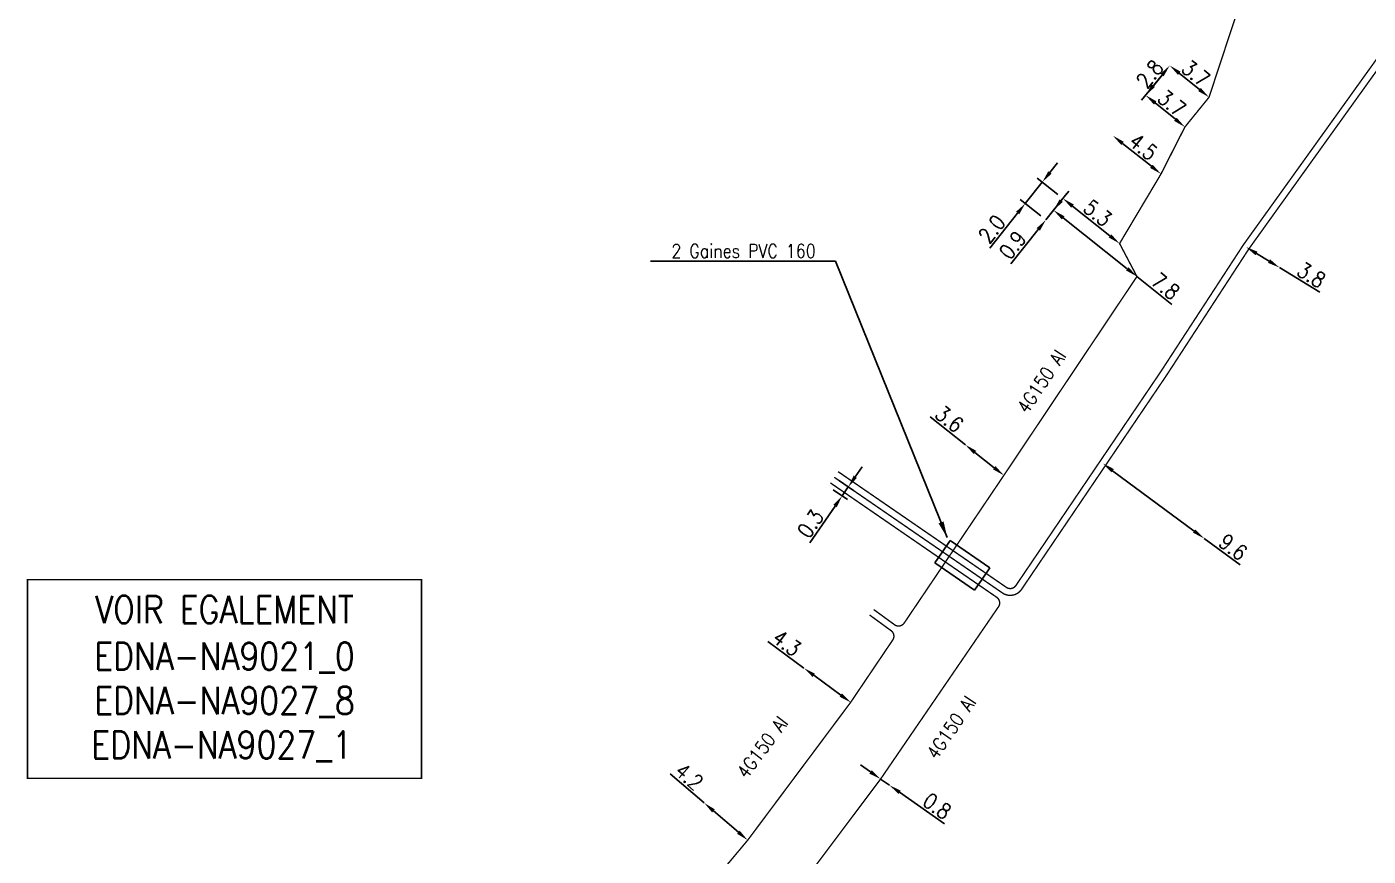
# Model space of a CAD drawing. Header units: millimetres. Extents: x 185001 to 186000, y 126997 to 128000.
# Drawn here: x 185525.5 to 185623.7, y 127612.5 to 127673.3 of the extents above; entities that cross this region are included whole.
import ezdxf
from ezdxf.enums import TextEntityAlignment as Align

# ---------------------------------------------------------------- set-up
doc = ezdxf.new("R2010")
doc.units = ezdxf.units.MM
doc.header["$PDMODE"] = 34
doc.linetypes.add('B_ST_Al', pattern=[2000, 1000, 1000])
doc.layers.get('Defpoints').update_dxf_attribs({"linetype": 'CONTINUOUS'})
for name, color, linetype in [('B_110', 1, 'CONTINUOUS'), ('B_400', 7, 'CONTINUOUS'), ('B_930', 7, 'CONTINUOUS')]:
    doc.layers.add(name, color=color, linetype=linetype)
doc.styles.get("Standard").update_dxf_attribs({"font": 'romans.shx', "width": 0.85})
doc.dimstyles.get("Standard").update_dxf_attribs({"dimtxt": 1.5, "dimasz": 1.2, "dimexe": 0.625, "dimexo": 0.625, "dimgap": 0.25, "dimtad": 1, "dimdec": 1, "dimzin": 0, "dimdsep": 46, "dimtxsty": 'Standard', "dimcen": -0.5, "dimadec": 0, "dimazin": 0, "dimtfac": 1, "dimtdec": 1, "dimtmove": 0, "dimatfit": 3, "dimfxl": 0, "dimtolj": 1, "dimtzin": 0, "dimarcsym": 0})

# ---------------------------------------------------------------- blocks, each defined once
blk = doc.blocks.new('*D306')
at = {"layer": 'B_110', "color": 0, "linetype": 'Continuous', "lineweight": -2, "transparency": 16777216}
for p, q in [((185575.065, 127616.415), (185572.577, 127618.55)), ((185577.569, 127614.266), (185575.748, 127615.829))]:
    blk.add_line(p, q, dxfattribs=at)
at = {"layer": 'B_110', "color": 0, "linetype": 'Continuous', "transparency": 16777216}
for points in [[(185575.845, 127615.943), (185575.65, 127615.715), (185575.065, 127616.415)], [(185577.667, 127614.38), (185577.471, 127614.152), (185578.252, 127613.68)]]:
    blk.add_solid(points, dxfattribs=at)
at = {"layer": 'Defpoints', "color": 0, "linetype": 'Continuous', "transparency": 16777216}
for p in [(185575.065, 127616.415), (185575.065, 127616.415), (185578.252, 127613.68)]:
    blk.add_point(p, dxfattribs=at)
at = {"layer": 'B_110', "color": 0, "linetype": 'Continuous', "transparency": 16777216, "insert": (185573.968, 127618.345), "char_height": 1.125, "attachment_point": 5, "rotation": 319.36564}
blk.add_mtext('\\A1;4.2', dxfattribs=at)
blk = doc.blocks.new('*D311')
at = {"layer": 'B_110', "color": 0, "linetype": 'Continuous', "lineweight": -2, "transparency": 16777216}
for p, q in [((185587.246, 127618.68), (185586.509, 127619.196)), ((185587.983, 127618.163), (185588.638, 127617.704)), ((185587.714, 127617.779), (185587.714, 127617.779)), ((185588.369, 127617.32), (185588.369, 127617.32)), ((185589.375, 127617.188), (185592.661, 127614.885))]:
    blk.add_line(p, q, dxfattribs=at)
at = {"layer": 'B_110', "color": 0, "linetype": 'Continuous', "transparency": 16777216}
for points in [[(185587.332, 127618.803), (185587.16, 127618.557), (185587.983, 127618.163)], [(185589.461, 127617.31), (185589.289, 127617.065), (185588.638, 127617.704)]]:
    blk.add_solid(points, dxfattribs=at)
at = {"layer": 'Defpoints', "color": 0, "linetype": 'Continuous', "transparency": 16777216}
for p in [(185587.983, 127618.163), (185588.638, 127617.704), (185588.638, 127617.704)]:
    blk.add_point(p, dxfattribs=at)
at = {"layer": 'B_110', "color": 0, "linetype": 'Continuous', "transparency": 16777216, "insert": (185592.118, 127616.181), "char_height": 1.125, "attachment_point": 5, "rotation": 324.97705}
blk.add_mtext('\\A1;0.8', dxfattribs=at)
blk = doc.blocks.new('*D312')
at = {"layer": 'B_110', "color": 0, "linetype": 'Continuous', "lineweight": -2, "transparency": 16777216}
for p, q in [((185582.364, 127626.297), (185579.719, 127628.235)), ((185585.066, 127624.317), (185583.09, 127625.765))]:
    blk.add_line(p, q, dxfattribs=at)
at = {"layer": 'B_110', "color": 0, "linetype": 'Continuous', "transparency": 16777216}
for points in [[(185583.178, 127625.886), (185583.001, 127625.644), (185582.364, 127626.297)], [(185585.154, 127624.438), (185584.977, 127624.196), (185585.792, 127623.785)]]:
    blk.add_solid(points, dxfattribs=at)
at = {"layer": 'Defpoints', "color": 0, "linetype": 'Continuous', "transparency": 16777216}
for p in [(185582.364, 127626.297), (185582.364, 127626.297), (185585.792, 127623.785)]:
    blk.add_point(p, dxfattribs=at)
at = {"layer": 'B_110', "color": 0, "linetype": 'Continuous', "transparency": 16777216, "insert": (185581.122, 127628.137), "char_height": 1.125, "attachment_point": 5, "rotation": 323.76193}
blk.add_mtext('\\A1;4.3', dxfattribs=at)
blk = doc.blocks.new('*D313')
at = {"layer": 'B_110', "color": 0, "linetype": 'Continuous', "lineweight": -2, "transparency": 16777216}
for p, q in [((185586.128, 127640.307), (185586.638, 127641.048)), ((185584.975, 127640.008), (185586.004, 127639.3)), ((185584.521, 127639.349), (185585.55, 127638.641)), ((185585.617, 127639.565), (185585.164, 127638.906)), ((185584.653, 127638.165), (185582.794, 127635.465))]:
    blk.add_line(p, q, dxfattribs=at)
at = {"layer": 'B_110', "color": 0, "linetype": 'Continuous', "transparency": 16777216}
for points in [[(185586.004, 127640.392), (185586.251, 127640.222), (185585.617, 127639.565)], [(185584.53, 127638.25), (185584.777, 127638.08), (185585.164, 127638.906)]]:
    blk.add_solid(points, dxfattribs=at)
at = {"layer": 'Defpoints', "color": 0, "linetype": 'Continuous', "transparency": 16777216}
for p in [(185584.589, 127640.273), (185584.135, 127639.615), (185585.164, 127638.906)]:
    blk.add_point(p, dxfattribs=at)
at = {"layer": 'B_110', "color": 0, "linetype": 'Continuous', "transparency": 16777216, "insert": (185582.851, 127636.87), "char_height": 1.125, "attachment_point": 5, "rotation": 55.45414}
blk.add_mtext('\\A1;0.3', dxfattribs=at)
blk = doc.blocks.new('*D314')
at = {"layer": 'B_110', "color": 0, "linetype": 'Continuous', "lineweight": -2, "transparency": 16777216}
for p, q in [((185594.187, 127642.652), (185591.619, 127644.689)), ((185596.302, 127640.973), (185594.892, 127642.092))]:
    blk.add_line(p, q, dxfattribs=at)
at = {"layer": 'B_110', "color": 0, "linetype": 'Continuous', "transparency": 16777216}
for points in [[(185594.985, 127642.21), (185594.799, 127641.975), (185594.187, 127642.652)], [(185596.395, 127641.091), (185596.209, 127640.856), (185597.007, 127640.414)]]:
    blk.add_solid(points, dxfattribs=at)
at = {"layer": 'Defpoints', "color": 0, "linetype": 'Continuous', "transparency": 16777216}
for p in [(185594.187, 127642.652), (185594.187, 127642.652), (185597.007, 127640.414)]:
    blk.add_point(p, dxfattribs=at)
at = {"layer": 'B_110', "color": 0, "linetype": 'Continuous', "transparency": 16777216, "insert": (185593.016, 127644.538), "char_height": 1.125, "attachment_point": 5, "rotation": 321.5684}
blk.add_mtext('\\A1;3.6', dxfattribs=at)
blk = doc.blocks.new('*D315')
at = {"layer": 'B_110', "color": 0, "linetype": 'Continuous', "lineweight": -2, "transparency": 16777216}
for p, q in [((185601.206, 127660.544), (185601.766, 127661.248)), ((185600.645, 127659.84), (185600.085, 127659.136)), ((185599.524, 127658.431), (185597.511, 127655.902))]:
    blk.add_line(p, q, dxfattribs=at)
at = {"layer": 'B_110', "color": 0, "linetype": 'Continuous', "transparency": 16777216}
for points in [[(185601.088, 127660.637), (185601.323, 127660.451), (185600.645, 127659.84)], [(185599.407, 127658.525), (185599.642, 127658.338), (185600.085, 127659.136)]]:
    blk.add_solid(points, dxfattribs=at)
at = {"layer": 'Defpoints', "color": 0, "linetype": 'Continuous', "transparency": 16777216}
for p in [(185600.645, 127659.84), (185600.085, 127659.136), (185600.085, 127659.136)]:
    blk.add_point(p, dxfattribs=at)
at = {"layer": 'B_110', "color": 0, "linetype": 'Continuous', "transparency": 16777216, "insert": (185597.651, 127657.281), "char_height": 1.125, "attachment_point": 5, "rotation": 51.48618}
blk.add_mtext('\\A1;0.9', dxfattribs=at)
blk = doc.blocks.new('*D316')
at = {"layer": 'B_110', "color": 0, "linetype": 'Continuous', "lineweight": -2, "transparency": 16777216}
for p, q in [((185600.377, 127659.502), (185600.937, 127660.207)), ((185601.349, 127659.279), (185606.044, 127655.543)), ((185606.748, 127654.983), (185609.314, 127652.941))]:
    blk.add_line(p, q, dxfattribs=at)
at = {"layer": 'B_110', "color": 0, "linetype": 'Continuous', "transparency": 16777216}
for points in [[(185601.443, 127659.397), (185601.256, 127659.162), (185600.645, 127659.84)], [(185606.137, 127655.661), (185605.951, 127655.426), (185606.748, 127654.983)]]:
    blk.add_solid(points, dxfattribs=at)
at = {"layer": 'Defpoints', "color": 0, "linetype": 'Continuous', "transparency": 16777216}
for p in [(185600.645, 127659.84), (185600.085, 127659.136), (185606.748, 127654.983)]:
    blk.add_point(p, dxfattribs=at)
at = {"layer": 'B_110', "color": 0, "linetype": 'Continuous', "transparency": 16777216, "insert": (185608.85, 127654.269), "char_height": 1.125, "attachment_point": 5, "rotation": 321.48618}
blk.add_mtext('\\A1;7.8', dxfattribs=at)
blk = doc.blocks.new('*D317')
at = {"layer": 'B_110', "color": 0, "linetype": 'Continuous', "lineweight": -2, "transparency": 16777216}
for p, q in [((185600.38, 127662.607), (185600.941, 127663.311)), ((185599.82, 127661.902), (185598.574, 127660.338)), ((185600.963, 127660.992), (185599.453, 127662.194)), ((185599.718, 127659.427), (185598.208, 127660.629)), ((185598.014, 127659.633), (185595.972, 127657.068))]:
    blk.add_line(p, q, dxfattribs=at)
at = {"layer": 'B_110', "color": 0, "linetype": 'Continuous', "transparency": 16777216}
for points in [[(185600.263, 127662.7), (185600.498, 127662.513), (185599.82, 127661.902)], [(185597.897, 127659.727), (185598.131, 127659.54), (185598.574, 127660.338)]]:
    blk.add_solid(points, dxfattribs=at)
at = {"layer": 'Defpoints', "color": 0, "linetype": 'Continuous', "transparency": 16777216}
for p in [(185601.33, 127660.701), (185598.574, 127660.338), (185600.085, 127659.136)]:
    blk.add_point(p, dxfattribs=at)
at = {"layer": 'B_110', "color": 0, "linetype": 'Continuous', "transparency": 16777216, "insert": (185596.126, 127658.466), "char_height": 1.125, "attachment_point": 5, "rotation": 51.48618}
blk.add_mtext('\\A1;2.0', dxfattribs=at)
blk = doc.blocks.new('*D318')
at = {"layer": 'B_110', "color": 0, "linetype": 'Continuous', "lineweight": -2, "transparency": 16777216}
for p, q in [((185600.377, 127659.502), (185601.622, 127661.067)), ((185604.773, 127657.961), (185602.034, 127660.14))]:
    blk.add_line(p, q, dxfattribs=at)
at = {"layer": 'B_110', "color": 0, "linetype": 'Continuous', "transparency": 16777216}
for points in [[(185602.128, 127660.257), (185601.941, 127660.023), (185601.33, 127660.701)], [(185604.866, 127658.078), (185604.68, 127657.843), (185605.477, 127657.4)]]:
    blk.add_solid(points, dxfattribs=at)
at = {"layer": 'Defpoints', "color": 0, "linetype": 'Continuous', "transparency": 16777216}
for p in [(185601.33, 127660.701), (185600.085, 127659.136), (185605.477, 127657.4)]:
    blk.add_point(p, dxfattribs=at)
at = {"layer": 'B_110', "color": 0, "linetype": 'Continuous', "transparency": 16777216, "insert": (185603.871, 127659.637), "char_height": 1.125, "attachment_point": 5, "rotation": 321.48618}
blk.add_mtext('\\A1;5.3', dxfattribs=at)
blk = doc.blocks.new('*D319')
at = {"layer": 'B_110', "color": 0, "linetype": 'Continuous', "lineweight": -2, "transparency": 16777216}
blk.add_line((185607.806, 127663.057), (185605.694, 127664.738), dxfattribs=at)
at = {"layer": 'B_110', "color": 0, "linetype": 'Continuous', "transparency": 16777216}
for points in [[(185605.787, 127664.856), (185605.6, 127664.621), (185604.989, 127665.299)], [(185607.9, 127663.174), (185607.713, 127662.939), (185608.51, 127662.496)]]:
    blk.add_solid(points, dxfattribs=at)
at = {"layer": 'Defpoints', "color": 0, "linetype": 'Continuous', "transparency": 16777216}
for p in [(185604.989, 127665.299), (185604.989, 127665.299), (185608.51, 127662.496)]:
    blk.add_point(p, dxfattribs=at)
at = {"layer": 'B_110', "color": 0, "linetype": 'Continuous', "transparency": 16777216, "insert": (185607.217, 127664.484), "char_height": 1.125, "attachment_point": 5, "rotation": 321.48618}
blk.add_mtext('\\A1;4.5', dxfattribs=at)
blk = doc.blocks.new('*D320')
at = {"layer": 'B_110', "color": 0, "linetype": 'Continuous', "lineweight": -2, "transparency": 16777216}
for p, q in [((185607.953, 127668.964), (185608.583, 127669.741)), ((185609.511, 127670.148), (185609.514, 127670.145)), ((185607.748, 127667.972), (185607.751, 127667.97))]:
    blk.add_line(p, q, dxfattribs=at)
at = {"layer": 'B_110', "color": 0, "linetype": 'Continuous', "transparency": 16777216}
for points in [[(185608.466, 127669.835), (185608.699, 127669.647), (185609.149, 127670.44)], [(185607.837, 127669.058), (185608.07, 127668.87), (185607.387, 127668.265)]]:
    blk.add_solid(points, dxfattribs=at)
at = {"layer": 'Defpoints', "color": 0, "linetype": 'Continuous', "transparency": 16777216}
for p in [(185609.146, 127670.443), (185609.149, 127670.44), (185607.384, 127668.267)]:
    blk.add_point(p, dxfattribs=at)
at = {"layer": 'B_110', "color": 0, "linetype": 'Continuous', "transparency": 16777216, "insert": (185607.685, 127669.825), "char_height": 1.125, "attachment_point": 5, "rotation": 50.9854}
blk.add_mtext('\\A1;2.8', dxfattribs=at)
blk = doc.blocks.new('*D321')
at = {"layer": 'B_110', "color": 0, "linetype": 'Continuous', "lineweight": -2, "transparency": 16777216}
blk.add_line((185611.325, 127668.684), (185609.847, 127669.878), dxfattribs=at)
at = {"layer": 'B_110', "color": 0, "linetype": 'Continuous', "transparency": 16777216}
for points in [[(185609.941, 127669.994), (185609.753, 127669.761), (185609.147, 127670.443)], [(185611.42, 127668.801), (185611.231, 127668.567), (185612.026, 127668.119)]]:
    blk.add_solid(points, dxfattribs=at)
at = {"layer": 'Defpoints', "color": 0, "linetype": 'Continuous', "transparency": 16777216}
for p in [(185609.147, 127670.443), (185609.147, 127670.443), (185612.026, 127668.119)]:
    blk.add_point(p, dxfattribs=at)
at = {"layer": 'B_110', "color": 0, "linetype": 'Continuous', "transparency": 16777216, "insert": (185611.057, 127669.864), "char_height": 1.125, "attachment_point": 5, "rotation": 321.08754}
blk.add_mtext('\\A1;3.7', dxfattribs=at)
blk = doc.blocks.new('*D322')
at = {"layer": 'B_110', "color": 0, "linetype": 'Continuous', "lineweight": -2, "transparency": 16777216}
for p, q in [((185608.855, 127670.077), (185607.092, 127667.9)), ((185609.559, 127666.504), (185608.086, 127667.698)), ((185609.964, 127665.574), (185609.964, 127665.574))]:
    blk.add_line(p, q, dxfattribs=at)
at = {"layer": 'B_110', "color": 0, "linetype": 'Continuous', "transparency": 16777216}
for points in [[(185608.181, 127667.815), (185607.992, 127667.581), (185607.387, 127668.265)], [(185609.654, 127666.621), (185609.465, 127666.388), (185610.259, 127665.938)]]:
    blk.add_solid(points, dxfattribs=at)
at = {"layer": 'Defpoints', "color": 0, "linetype": 'Continuous', "transparency": 16777216}
for p in [(185609.15, 127670.441), (185607.387, 127668.265), (185610.259, 127665.938)]:
    blk.add_point(p, dxfattribs=at)
at = {"layer": 'B_110', "color": 0, "linetype": 'Continuous', "transparency": 16777216, "insert": (185609.297, 127667.683), "char_height": 1.125, "attachment_point": 5, "rotation": 320.9854}
blk.add_mtext('\\A1;3.7', dxfattribs=at)
blk = doc.blocks.new('*D325')
at = {"layer": 'B_110', "color": 0, "linetype": 'Continuous', "lineweight": -2, "transparency": 16777216}
for p, q in [((185615.501, 127656.673), (185616.418, 127656.111)), ((185617.185, 127655.64), (185620.135, 127653.831))]:
    blk.add_line(p, q, dxfattribs=at)
at = {"layer": 'B_110', "color": 0, "linetype": 'Continuous', "transparency": 16777216}
for points in [[(185615.579, 127656.801), (185615.422, 127656.546), (185614.733, 127657.144)], [(185616.496, 127656.239), (185616.339, 127655.983), (185617.185, 127655.64)]]:
    blk.add_solid(points, dxfattribs=at)
at = {"layer": 'Defpoints', "color": 0, "linetype": 'Continuous', "transparency": 16777216}
for p in [(185614.733, 127657.144), (185617.185, 127655.64), (185617.185, 127655.64)]:
    blk.add_point(p, dxfattribs=at)
at = {"layer": 'B_110', "color": 0, "linetype": 'Continuous', "transparency": 16777216, "insert": (185619.514, 127655.092), "char_height": 1.125, "attachment_point": 5, "rotation": 328.47645}
blk.add_mtext('\\A1;3.8', dxfattribs=at)
blk = doc.blocks.new('*D331')
at = {"layer": 'B_110', "color": 0, "linetype": 'Continuous', "lineweight": -2, "transparency": 16777216}
for p, q in [((185604.97, 127640.756), (185610.937, 127636.333)), ((185611.66, 127635.798), (185614.295, 127633.846))]:
    blk.add_line(p, q, dxfattribs=at)
at = {"layer": 'B_110', "color": 0, "linetype": 'Continuous', "transparency": 16777216}
for points in [[(185605.059, 127640.876), (185604.881, 127640.635), (185604.247, 127641.292)], [(185611.027, 127636.454), (185610.848, 127636.213), (185611.66, 127635.798)]]:
    blk.add_solid(points, dxfattribs=at)
at = {"layer": 'Defpoints', "color": 0, "linetype": 'Continuous', "transparency": 16777216}
for p in [(185604.247, 127641.292), (185611.66, 127635.798), (185611.66, 127635.798)]:
    blk.add_point(p, dxfattribs=at)
at = {"layer": 'B_110', "color": 0, "linetype": 'Continuous', "transparency": 16777216, "insert": (185613.786, 127635.156), "char_height": 1.125, "attachment_point": 5, "rotation": 323.45877}
blk.add_mtext('\\A1;9.6', dxfattribs=at)

msp = doc.modelspace()

# ---------------------------------------------------------------- linework, layer by layer
at = {"layer": 'B_110', "linetype": 'B_ST_Al', "ltscale": 0.5}
msp.add_lwpolyline([(185628.093, 127713.01, 0.1, 0.1, 0), (185622.641, 127698.235, 0.1, 0.1, 0), (185615.403, 127678.365, 0.1, 0.1, 0), (185612.026, 127668.119, 0.1, 0.1, 0), (185610.259, 127665.938, 0.1, 0.1, 0), (185608.51, 127662.496, 0.1, 0.1, 0), (185605.477, 127657.4, 0.1, 0.1, 0), (185606.748, 127654.983, 0.1, 0.1, 0), (185597.007, 127640.414, 0.1, 0.1, 0), (185589.71, 127629.594, 0.1, 0.1, -0.425081), (185589, 127629.47, 0.1, 0.1, 0), (185587.471, 127630.586, 0, 0, 0)], format="xyseb", dxfattribs=at)
at = {"layer": 'B_110', "linetype": 'B_ST_Al', "const_width": 0.1, "flags": 128}
for points in [[(185584.872, 127640.685), (185592.796, 127635.23), (185595.704, 127633.228), (185597.188, 127632.207, 0.416545), (185597.885, 127632.338), (185608.479, 127647.991, 0.004526), (185608.484, 127647.999), (185614.515, 127657.266, -0.011237), (185614.54, 127657.303), (185629.044, 127677.541), (185643.807, 127697.619, -0.173747), (185644.367, 127697.995), (185645.182, 127698.202, 0.139384), (185645.419, 127698.34), (185652.037, 127705.19, 0.434929), (185651.999, 127705.92), (185650.513, 127707.167, -0.414214), (185650.389, 127708.576), (185651.568, 127709.982)], [(185689.378, 127666.962), (185689.637, 127667.277, 0.416251), (185689.566, 127667.983), (185680.773, 127675.11), (185667.174, 127686.422), (185653.226, 127698.096, 0.191236), (185652.876, 127698.212), (185648.841, 127697.974), (185645.717, 127697.812, 0.049284), (185645.619, 127697.798), (185644.49, 127697.511, 0.173747), (185644.21, 127697.322), (185629.449, 127677.248), (185614.946, 127657.012, 0.011237), (185614.934, 127656.994), (185608.903, 127647.726, -0.004526), (185608.893, 127647.711), (185598.299, 127632.058, -0.416545), (185596.904, 127631.795), (185595.42, 127632.816), (185592.513, 127634.818), (185584.589, 127640.273)], [(185584.305, 127639.862), (185592.229, 127634.406), (185595.137, 127632.405), (185596.483, 127631.478, -0.413267), (185596.612, 127630.784), (185587.983, 127618.163), (185581.599, 127609.652), (185577.593, 127604.977, 0.441873), (185577.685, 127604.243), (185577.978, 127604.036)], [(185559.322, 127580.59), (185558.023, 127581.719), (185554.883, 127584.45), (185554.667, 127584.638, -0.408912), (185554.612, 127585.337), (185559.436, 127591.091), (185559.436, 127591.091), (185566.161, 127599.247), (185578.252, 127613.68), (185585.792, 127623.785), (185588.87, 127628.35, 0.403429), (185588.75, 127629.033), (185587.176, 127630.182)]]:
    msp.add_lwpolyline(points, format="xyb", dxfattribs=at)
at = {"layer": 'B_400', "color": 7, "linetype": 'CONTINUOUS'}
for p, q in [((185593.08, 127635.642), (185592.513, 127634.818)), ((185595.987, 127633.64), (185593.08, 127635.642)), ((185591.946, 127633.995), (185592.513, 127634.818)), ((185594.853, 127631.993), (185591.946, 127633.995)), ((185595.987, 127633.64), (185595.42, 127632.816)), ((185594.853, 127631.993), (185595.42, 127632.816))]:
    msp.add_line(p, q, dxfattribs=at)
at = {"layer": 'B_930', "const_width": 0.1}
msp.add_lwpolyline([(185525.53, 127632.765), (185554.372, 127632.765), (185554.372, 127618.217), (185525.53, 127618.217)], close=True, dxfattribs=at)

# ---------------------------------------------------------------- texts
at = {"layer": 'B_110', "linetype": 'B_ST_Al', "width": 0.85}
for rotation, p in [(56.23132, (185599.758, 127647.296)), (55.63929, (185593.145, 127621.941)), (53.27242, (185579.323, 127620.498))]:
    msp.add_text('4G150 Al', height=1, rotation=rotation, dxfattribs=at).set_placement(p, align=Align.MIDDLE)
at = {"layer": 'B_400', "insert": (185583.232, 127656.856), "char_height": 1, "attachment_point": 6}
msp.add_mtext('2 Gaines PVC 160 ', dxfattribs=at)
at = {"layer": 'B_930', "width": 0.85}
for s, p in [('VOIR EGALEMENT', (185539.951, 127629.594)), ('EDNA-NA9021_0', (185539.951, 127626.164)), ('EDNA-NA9027_8', (185539.951, 127622.913)), ('EDNA-NA9027_1', (185539.74, 127619.665))]:
    msp.add_text(s, height=2, dxfattribs=at).set_placement(p, align=Align.CENTER)

# ---------------------------------------------------------------- dimensions: what is measured, and where the dimension line sits
at = {"layer": 'B_110', "linetype": 'Continuous'}
for base, p1, p2, angle, picture, middle in [((185609.149, 127670.44), (185607.384, 127668.267), (185609.146, 127670.443), 230.9854, '*D320', (185608.268, 127669.352)), ((185607.387, 127668.265), (185610.259, 127665.938), (185609.15, 127670.441), 320.9854, '*D322', (185608.824, 127667.1)), ((185609.147, 127670.443), (185612.026, 127668.119), (185609.147, 127670.443), 321.08754, '*D321', (185610.586, 127669.281)), ((185604.989, 127665.299), (185608.51, 127662.496), (185604.989, 127665.299), 321.48618, '*D319', (185606.75, 127663.898)), ((185598.574, 127660.338), (185601.33, 127660.701), (185600.085, 127659.136), 51.48618, '*D317', (185596.713, 127657.999)), ((185600.085, 127659.136), (185600.645, 127659.84), (185600.085, 127659.136), 51.48618, '*D315', (185598.237, 127656.814)), ((185601.33, 127660.701), (185605.477, 127657.4), (185600.085, 127659.136), 321.48618, '*D318', (185603.404, 127659.05)), ((185600.645, 127659.84), (185606.748, 127654.983), (185600.085, 127659.136), 321.48618, '*D316', (185608.383, 127653.682)), ((185594.187, 127642.652), (185597.007, 127640.414), (185594.187, 127642.652), 321.5684, '*D314', (185592.55, 127643.95)), ((185582.3636, 127626.2973), (185585.7915, 127623.7849), (185582.3636, 127626.2973), 323.76193, '*D312', (185580.6784, 127627.5324)), ((185575.065, 127616.415), (185578.252, 127613.68), (185575.065, 127616.415), 319.36564, '*D306', (185573.479, 127617.776)), ((185588.638, 127617.704), (185587.983, 127618.163), (185588.638, 127617.704), 144.97705, '*D311', (185591.687, 127615.567))]:
    dim = msp.add_linear_dim(base=base, p1=p1, p2=p2, angle=angle, dimstyle='Standard', override={"dimscale": 0.75, "dimtxt": 1.5}, dxfattribs=at)
    dim.commit()
    dim.dimension.update_dxf_attribs({"geometry": picture, "text_midpoint": middle, "dimtype": 160})
for base, p1, p2, angle, text, picture, middle in [((185617.185, 127655.64), (185614.733, 127657.144), (185617.185, 127655.64), 148.47645, '3.8', '*D325', (185619.122, 127654.452)), ((185585.164, 127638.906), (185584.589, 127640.273), (185584.135, 127639.615), 55.45414, '0.3', '*D313', (185583.469, 127636.444)), ((185611.66, 127635.798), (185604.247, 127641.292), (185611.66, 127635.798), 143.45877, '9.6', '*D331', (185613.339, 127634.554))]:
    dim = msp.add_linear_dim(base=base, p1=p1, p2=p2, angle=angle, text=text, dimstyle='Standard', override={"dimscale": 0.75, "dimtxt": 1.5}, dxfattribs=at)
    dim.commit()
    dim.dimension.update_dxf_attribs({"geometry": picture, "text_midpoint": middle, "dimtype": 160})

# ---------------------------------------------------------------- leaders
at = {"layer": 'B_400', "annotation_type": 0, "has_hookline": 1, "hookline_direction": 1, "text_width": 12.102}
msp.add_leader([(185592.86, 127635.85), (185584.682, 127656.106), (185583.482, 127656.106)], dimstyle='Standard', dxfattribs=at)

doc.saveas('drawing.dxf')
